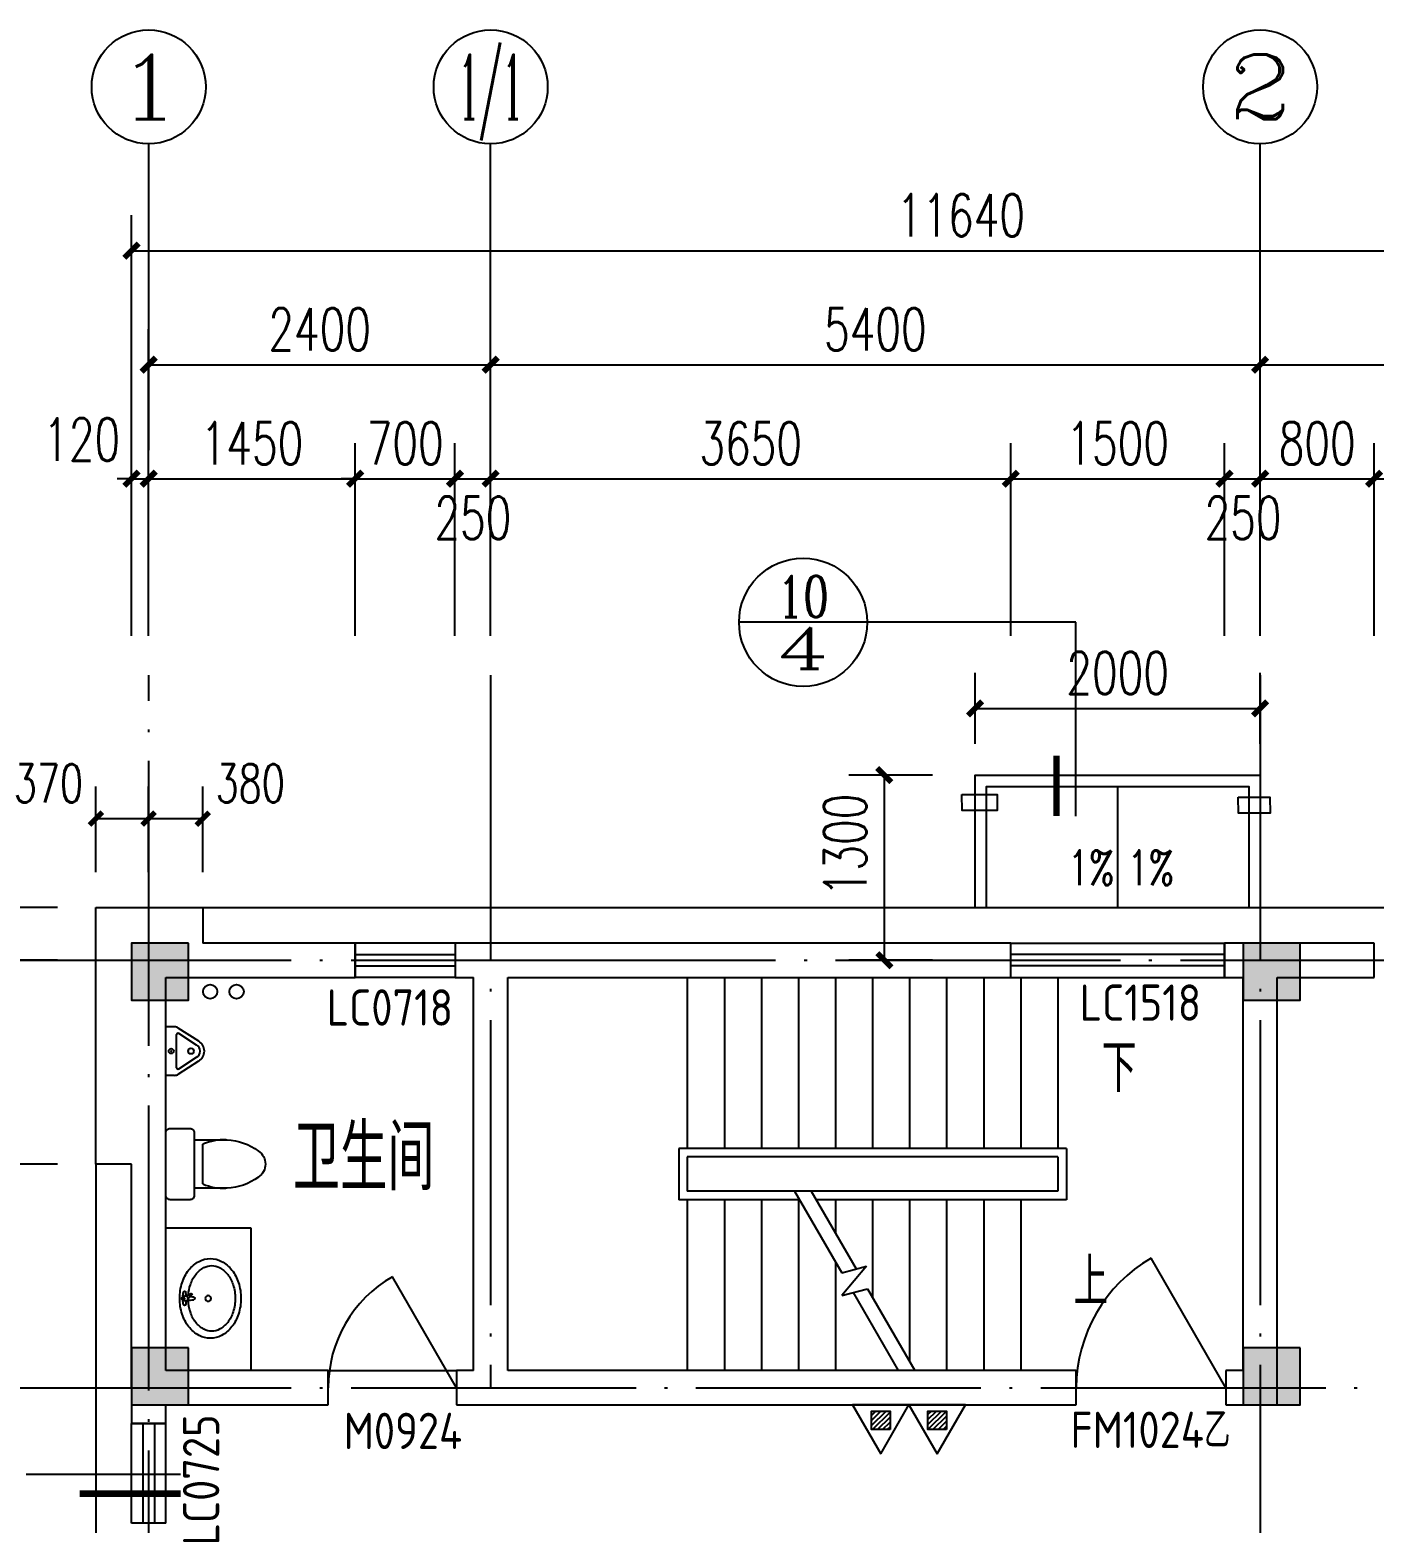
# Model space of a CAD drawing. Extents: x 79570 to 678837, y -1139230 to -612789.
# Drawn here: x 569266 to 578699, y -786145 to -775665 of the extents above; entities that cross this region are included whole.
import ezdxf
from ezdxf.enums import TextEntityAlignment as Align

# ---------------------------------------------------------------- set-up
doc = ezdxf.new("R2010")
doc.units = 0
doc.header["$LTSCALE"] = 1000
doc.header["$MEASUREMENT"] = 0
doc.linetypes.add('DOTE', pattern=[2.42, 2, -0.2, 0.02, -0.2])
for name, color, linetype in [('4', 4, 'Continuous'), ('A-平-楼梯.........FLOR-STAIR', 133, 'Continuous'), ('A-平-洁具.........FLOR-FIXTRR', 59, 'Continuous'), ('A-注-尺寸标注......ANNO-DIMS', 90, 'Continuous'), ('A-注-尺寸标注.....ANNO-DIMS', 90, 'Continuous'), ('A-注-尺寸标注01...ANNO-DIMS-01', 95, 'Continuous'), ('A-注-房间名称.....ANNO-ROOM', 161, 'Continuous'), ('A-注-符号注释.....ANNO-IDEN', 201, 'Continuous'), ('A-注-门窗编号.....ANNO-DOWD', 81, 'Continuous'), ('A-立-线.18........ELEV-L.18', 153, 'Continuous'), ('A-通-墙............COMM-WALL', 50, 'Continuous'), ('A-通-结构剖线.....COMM-STRU-SECT', 20, 'Continuous'), ('A-通-轴线..........COMM-GRID', 27, 'DOTE'), ('A-通-门窗剖线......COMM-DRWD-SECT', 150, 'Continuous'), ('AXIS_TEXT', 7, 'Continuous'), ('DIM_SYMB', 3, 'Continuous'), ('PUB_DIM', 3, 'Continuous'), ('PUB_TEXT', 7, 'Continuous'), ('水-EQUIP_灭火器', 7, 'Continuous'), ('水-VPIPE-污水', 2, 'Continuous'), ('水-VPIPE-给水', 3, 'Continuous'), ('结-柱-填充', 1, 'Continuous')]:
    doc.layers.add(name, color=color, linetype=linetype)
doc.styles.add('_TCH_AXIS', font='COMPLEX', dxfattribs={"bigfont": 'GBCBIG'})
doc.styles.add('_TCH_DIM', font='SIMPLEX', dxfattribs={"bigfont": 'GBCBIG'})
doc.styles.add('_TCH_DIM_T3', font='SIMPLEX', dxfattribs={"width": 0.705882, "bigfont": 'GBCBIG'})
doc.styles.add('_TCH_LABEL', font='COMPLEX', dxfattribs={"bigfont": 'GBCBIG'})
doc.styles.add('COMPLEX', font='COMPLEX')
doc.styles.get("Standard").update_dxf_attribs({"font": 'gbenor.shx', "bigfont": 'gbcbig.shx'})
doc.dimstyles.new('_TCH_ARCH&&100', dxfattribs={"dimtxt": 297.5, "dimasz": 100, "dimexe": 250, "dimexo": 300, "dimgap": 100, "dimtad": 1, "dimdec": 0, "dimzin": 0, "dimdsep": 46, "dimtxsty": '_TCH_DIM_T3', "dimblk": 'ARCHTICK', "dimcen": 0.09, "dimclrt": 7, "dimazin": 2, "dimtfac": 1, "dimtdec": 0, "dimtix": 1, "dimtmove": 2, "dimatfit": 3, "dimfxl": 1, "dimtolj": 1, "dimtzin": 0, "dimarcsym": 0})
doc.dimstyles.new('_TCH_ARCH&&90', dxfattribs={"dimtxt": 267.75, "dimasz": 90, "dimexe": 225, "dimexo": 270, "dimgap": 90, "dimtad": 1, "dimdec": 0, "dimzin": 0, "dimdsep": 46, "dimtxsty": '_TCH_DIM_T3', "dimblk": 'ARCHTICK', "dimcen": 0.09, "dimclrt": 7, "dimazin": 2, "dimtfac": 1, "dimtdec": 0, "dimtix": 1, "dimtmove": 2, "dimatfit": 3, "dimfxl": 1, "dimtolj": 1, "dimtzin": 0, "dimarcsym": 0})

# ---------------------------------------------------------------- blocks, each defined once
blk = doc.blocks.new('$lvtry$00000219')
for p, q in [((-170, 0, 0), (170, 0, 0)), ((-170, -61, 0), (-170, 0, 0)), ((170, -61, 0), (170, 0, 0)), ((-162, -88, 0), (-69, -231, 0)), ((-124, -91, 0), (-43, -216, 0)), ((-116, -76, 0), (116, -76, 0)), ((43, -216, 0), (124, -91, 0)), ((69, -231, 0), (162, -88, 0))]:
    blk.add_line(p, q)
for centre, radius in [((0, -38, 0), 17.7), ((0, -177, 0), 20)]:
    blk.add_circle(centre, radius)
for centre, radius, start, end in [((-120, -61, 0), 50, 180, 213.0863), ((-116, -86, 0), 10, 90, 213.0863), ((116, -86, 0), 10, 326.9137, 90), ((120, -61, 0), 50, 326.9137, 0), ((0, -191, 0), 80, 210, 330), ((0, -191, 0), 50, 210, 330)]:
    blk.add_arc(centre, radius, start, end)
blk.add_point((0, -38, 0))
blk = doc.blocks.new('$lvtry$00000193')
for p, q in [((-17, -43, 0), (-17, -33, 0)), ((17, -43, 0), (17, -33, 0))]:
    blk.add_line(p, q)
at = {"elevation": 0}
blk.add_lwpolyline([(280, -215, 0.12431), (260, -136, 0.105707), (198, -63, 0.086941), (110, -17, 0.077137), (0, 0, 0.077137), (-110, -17, 0.086941), (-198, -63, 0.105707), (-260, -136, 0.12431), (-280, -215, 0.12431), (-260, -294, 0.105707), (-198, -367, 0.086941), (-110, -413, 0.077137), (0, -430, 0.077137), (110, -413, 0.086941), (198, -367, 0.105707), (260, -294, 0.12431)], format="xyb", close=True, dxfattribs=at)
blk.add_lwpolyline([(-25, -61, 0.056876), (-95, -75, 0.086941), (-168, -113, 0.105707), (-216, -170, 0.12431), (-230, -225, 0.12431), (-216, -280, 0.105707), (-168, -337, 0.086941), (-95, -375, 0.077137), (0, -390, 0.077137), (95, -375, 0.086941), (168, -337, 0.105707), (216, -280, 0.12431), (230, -225, 0.12431), (216, -170, 0.105707), (168, -113, 0.086941), (95, -75, 0.06676), (13, -60, 0.06676)], format="xyb", dxfattribs=at)
for centre, radius in [((0, -43, 0), 16.7), ((0, -200, 0), 20)]:
    blk.add_circle(centre, radius)
for centre, radius, start, end in [((-40, -34, 0), 10.1, 106.6096, 258.1648), ((-64, 234, 0), 259, 274.7069, 282.3732), ((-75, -213, 0), 173, 71.36, 79.1873), ((-29, -80, 0), 6.77, 155.344, 308.3224), ((-171, 19, 0), 166, 324.8411, 338.1337), ((-171, 19, 0), 170, 324.8411, 331.3523), ((-29, -80, 0), 3.37, 155.344, 308.3224), ((100, -194, 0), 170, 132.3141, 138.8253), ((100, -194, 0), 166, 125.5327, 138.8253), ((-12, -58, 0), 10.6, 201.8924, 261.774), ((0, -33, 0), 16.7, 0, 180), ((-381, -115, 0), 372, 2.3982, 6.7627), ((0, -96, 0), 9.9, 201.7837, 338.2163), ((64, 234, 0), 259, 257.6268, 265.2931), ((381, -115, 0), 372, 170.1008, 177.6018), ((75, -213, 0), 173, 100.8127, 110.4191), ((40, -34, 0), 10.1, 281.8352, 73.3904)]:
    blk.add_arc(centre, radius, start, end)
blk.add_point((0, -33, 0))
blk = doc.blocks.new('2ceng23')
at = {"layer": '结-柱-填充'}
h = blk.add_hatch(color=8, dxfattribs=at)
h.dxf.hatch_style = 1
h.paths.add_polyline_path([(557745, -702332), (557345, -702332), (557345, -702732), (557745, -702732)])
h = blk.add_hatch(color=8, dxfattribs=at)
h.dxf.hatch_style = 1
h.paths.add_polyline_path([(565545, -702332), (565145, -702332), (565145, -702732), (565545, -702732)])
h = blk.add_hatch(color=8, dxfattribs=at)
h.dxf.hatch_style = 1
h.paths.add_polyline_path([(557745, -705172), (557345, -705172), (557345, -705572), (557745, -705572)])
h = blk.add_hatch(color=8, dxfattribs=at)
h.dxf.hatch_style = 1
h.paths.add_polyline_path([(565545, -705172), (565145, -705172), (565145, -705572), (565545, -705572)])
at = {"layer": 'A-通-结构剖线.....COMM-STRU-SECT'}
for points in [[(557745, -702332), (557345, -702332), (557345, -702732), (557745, -702732)], [(565545, -702332), (565145, -702332), (565145, -702732), (565545, -702732)], [(557745, -705172), (557345, -705172), (557345, -705572), (557745, -705572)], [(565545, -705172), (565145, -705172), (565145, -705572), (565545, -705572)]]:
    blk.add_lwpolyline(points, close=True, dxfattribs=at)
blk = doc.blocks.new('$TwtSys$00000546')
h = blk.add_hatch()
h.set_pattern_fill('ANSI31', color=256, scale=200, style=0)
h.set_pattern_definition([(45, (-38543.802, -6670.83), (-17.67767, 17.67767), [])])
h.paths.add_polyline_path([(-65, 174), (65, 174), (65, 44), (-65, 44)])
for points in [[(0, 344), (-198, 0), (198, 0)], [(-65, 174), (65, 174), (65, 44), (-65, 44)]]:
    blk.add_lwpolyline(points, close=True)
blk = doc.blocks.new('3rt')
at = {"layer": '水-VPIPE-污水'}
blk.add_circle((570531, -782415), 50, dxfattribs=at)
at = {"layer": '水-VPIPE-给水'}
blk.add_circle((570716, -782415), 50, dxfattribs=at)
at = {"layer": '水-EQUIP_灭火器', "rotation": 180}
for p in [(575237, -785315), (575633, -785315)]:
    blk.add_blockref('$TwtSys$00000546', p, dxfattribs=at)
blk = doc.blocks.new('$TCHSYS$WIN2D')
for p, q in [((-0.5, 0.5), (0.5, 0.5)), ((-0.5, 0.5), (-0.5, -0.5)), ((0.5, 0.5), (0.5, -0.5)), ((0.5, 0.1667), (-0.5, 0.1667)), ((0.5, -0.1667), (-0.5, -0.1667)), ((-0.5, -0.5), (0.5, -0.5))]:
    blk.add_line(p, q)
blk = doc.blocks.new('$DorLib2D$00000228')
at = {"color": 0}
blk.add_line((0.5, 0), (0, 0.866), dxfattribs=at)
blk.add_arc((0.5, 0), 1, 120, 180, dxfattribs=at)
blk = doc.blocks.new('_ArchTick')
at = {"color": 0, "linetype": 'ByBlock', "const_width": 0.4}
blk.add_lwpolyline([(-0.5, -0.5), (0.5, 0.5)], dxfattribs=at)
blk = doc.blocks.new('*D2319')
at = {"layer": 'A-注-尺寸标注......ANNO-DIMS', "color": 0, "lineweight": -2, "transparency": 16777216}
for p, q in [((570099, -779919), (570099, -777765)), ((572499, -779919), (572499, -777765)), ((570099, -778015), (572499, -778015))]:
    blk.add_line(p, q, dxfattribs=at)
at = {"layer": 'Defpoints', "color": 0, "transparency": 16777216}
for p in [(572499, -778015), (570099, -780219), (572499, -780219)]:
    blk.add_point(p, dxfattribs=at)
at = {"layer": 'A-注-尺寸标注......ANNO-DIMS', "color": 0, "lineweight": -2, "transparency": 16777216, "xscale": 100, "yscale": 100, "zscale": 100, "rotation": 180}
blk.add_blockref('_ArchTick', (570099, -778015), dxfattribs=at)
at = {"layer": 'A-注-尺寸标注......ANNO-DIMS', "color": 0, "lineweight": -2, "transparency": 16777216, "xscale": 100, "yscale": 100, "zscale": 100}
blk.add_blockref('_ArchTick', (572499, -778015), dxfattribs=at)
at = {"layer": 'A-注-尺寸标注......ANNO-DIMS', "color": 7, "transparency": 16777216, "insert": (571299, -777766), "char_height": 297.5, "attachment_point": 5, "style": '_TCH_DIM_T3'}
blk.add_mtext('\\A1;2400', dxfattribs=at)
blk = doc.blocks.new('*D2320')
at = {"layer": 'A-注-尺寸标注......ANNO-DIMS', "color": 0, "lineweight": -2, "transparency": 16777216}
for p, q in [((572499, -779919), (572499, -777765)), ((577899, -779919), (577899, -777765)), ((572499, -778015), (577899, -778015))]:
    blk.add_line(p, q, dxfattribs=at)
at = {"layer": 'Defpoints', "color": 0, "transparency": 16777216}
for p in [(577899, -778015), (572499, -780219), (577899, -780219)]:
    blk.add_point(p, dxfattribs=at)
at = {"layer": 'A-注-尺寸标注......ANNO-DIMS', "color": 0, "lineweight": -2, "transparency": 16777216, "xscale": 100, "yscale": 100, "zscale": 100, "rotation": 180}
blk.add_blockref('_ArchTick', (572499, -778015), dxfattribs=at)
at = {"layer": 'A-注-尺寸标注......ANNO-DIMS', "color": 0, "lineweight": -2, "transparency": 16777216, "xscale": 100, "yscale": 100, "zscale": 100}
blk.add_blockref('_ArchTick', (577899, -778015), dxfattribs=at)
at = {"layer": 'A-注-尺寸标注......ANNO-DIMS', "color": 7, "transparency": 16777216, "insert": (575199, -777766), "char_height": 297.5, "attachment_point": 5, "style": '_TCH_DIM_T3'}
blk.add_mtext('\\A1;5400', dxfattribs=at)
blk = doc.blocks.new('*D2321')
at = {"layer": 'A-注-尺寸标注......ANNO-DIMS', "color": 0, "lineweight": -2, "transparency": 16777216}
for p, q in [((577899, -779919), (577899, -777765)), ((581499, -779919), (581499, -777765)), ((577899, -778015), (581499, -778015))]:
    blk.add_line(p, q, dxfattribs=at)
at = {"layer": 'Defpoints', "color": 0, "transparency": 16777216}
for p in [(581499, -778015), (577899, -780219), (581499, -780219)]:
    blk.add_point(p, dxfattribs=at)
at = {"layer": 'A-注-尺寸标注......ANNO-DIMS', "color": 0, "lineweight": -2, "transparency": 16777216, "xscale": 100, "yscale": 100, "zscale": 100, "rotation": 180}
blk.add_blockref('_ArchTick', (577899, -778015), dxfattribs=at)
at = {"layer": 'A-注-尺寸标注......ANNO-DIMS', "color": 0, "lineweight": -2, "transparency": 16777216, "xscale": 100, "yscale": 100, "zscale": 100}
blk.add_blockref('_ArchTick', (581499, -778015), dxfattribs=at)
at = {"layer": 'A-注-尺寸标注......ANNO-DIMS', "color": 7, "transparency": 16777216, "insert": (579699, -777766), "char_height": 297.5, "attachment_point": 5, "style": '_TCH_DIM_T3'}
blk.add_mtext('\\A1;3600', dxfattribs=at)
blk = doc.blocks.new('*D2322')
at = {"layer": 'A-注-尺寸标注......ANNO-DIMS', "color": 0, "lineweight": -2, "transparency": 16777216}
for p, q in [((569979, -779919), (569979, -776965)), ((581619, -779919), (581619, -776965)), ((569979, -777215), (581619, -777215))]:
    blk.add_line(p, q, dxfattribs=at)
at = {"layer": 'Defpoints', "color": 0, "transparency": 16777216}
for p in [(581619, -777215), (569979, -780219), (581619, -780219)]:
    blk.add_point(p, dxfattribs=at)
at = {"layer": 'A-注-尺寸标注......ANNO-DIMS', "color": 0, "lineweight": -2, "transparency": 16777216, "xscale": 100, "yscale": 100, "zscale": 100, "rotation": 180}
blk.add_blockref('_ArchTick', (569979, -777215), dxfattribs=at)
at = {"layer": 'A-注-尺寸标注......ANNO-DIMS', "color": 0, "lineweight": -2, "transparency": 16777216, "xscale": 100, "yscale": 100, "zscale": 100}
blk.add_blockref('_ArchTick', (581619, -777215), dxfattribs=at)
at = {"layer": 'A-注-尺寸标注......ANNO-DIMS', "color": 7, "transparency": 16777216, "insert": (575799, -776966), "char_height": 297.5, "attachment_point": 5, "style": '_TCH_DIM_T3'}
blk.add_mtext('\\A1;11640', dxfattribs=at)
blk = doc.blocks.new('*D2330')
at = {"layer": 'A-注-尺寸标注01...ANNO-DIMS-01', "color": 0, "lineweight": -2, "transparency": 16777216}
for p, q in [((578699, -779919), (578699, -778565)), ((580199, -779919), (580199, -778565)), ((578699, -778815), (580199, -778815))]:
    blk.add_line(p, q, dxfattribs=at)
at = {"layer": 'Defpoints', "color": 0, "transparency": 16777216}
for p in [(580199, -778815), (578699, -780219), (580199, -780219)]:
    blk.add_point(p, dxfattribs=at)
at = {"layer": 'A-注-尺寸标注01...ANNO-DIMS-01', "color": 0, "lineweight": -2, "transparency": 16777216, "xscale": 100, "yscale": 100, "zscale": 100, "rotation": 180}
blk.add_blockref('_ArchTick', (578699, -778815), dxfattribs=at)
at = {"layer": 'A-注-尺寸标注01...ANNO-DIMS-01', "color": 0, "lineweight": -2, "transparency": 16777216, "xscale": 100, "yscale": 100, "zscale": 100}
blk.add_blockref('_ArchTick', (580199, -778815), dxfattribs=at)
at = {"layer": 'A-注-尺寸标注01...ANNO-DIMS-01', "color": 7, "transparency": 16777216, "insert": (579449, -778566), "char_height": 297.5, "attachment_point": 5, "style": '_TCH_DIM_T3'}
blk.add_mtext('\\A1;1500', dxfattribs=at)
blk = doc.blocks.new('*D2331')
at = {"layer": 'A-注-尺寸标注01...ANNO-DIMS-01', "color": 0, "lineweight": -2, "transparency": 16777216}
for p, q in [((577899, -779919), (577899, -778565)), ((578699, -779919), (578699, -778565)), ((577899, -778815), (578699, -778815))]:
    blk.add_line(p, q, dxfattribs=at)
at = {"layer": 'Defpoints', "color": 0, "transparency": 16777216}
for p in [(578699, -778815), (577899, -780219), (578699, -780219)]:
    blk.add_point(p, dxfattribs=at)
at = {"layer": 'A-注-尺寸标注01...ANNO-DIMS-01', "color": 0, "lineweight": -2, "transparency": 16777216, "xscale": 100, "yscale": 100, "zscale": 100, "rotation": 180}
blk.add_blockref('_ArchTick', (577899, -778815), dxfattribs=at)
at = {"layer": 'A-注-尺寸标注01...ANNO-DIMS-01', "color": 0, "lineweight": -2, "transparency": 16777216, "xscale": 100, "yscale": 100, "zscale": 100}
blk.add_blockref('_ArchTick', (578699, -778815), dxfattribs=at)
at = {"layer": 'A-注-尺寸标注01...ANNO-DIMS-01', "color": 7, "transparency": 16777216, "insert": (578299, -778566), "char_height": 297.5, "attachment_point": 5, "style": '_TCH_DIM_T3'}
blk.add_mtext('\\A1;800', dxfattribs=at)
blk = doc.blocks.new('*D2332')
at = {"layer": 'A-注-尺寸标注01...ANNO-DIMS-01', "color": 0, "lineweight": -2, "transparency": 16777216}
for p, q in [((577649, -779919), (577649, -778565)), ((577899, -779919), (577899, -778565)), ((577649, -778815), (577899, -778815))]:
    blk.add_line(p, q, dxfattribs=at)
at = {"layer": 'Defpoints', "color": 0, "transparency": 16777216}
for p in [(577899, -778815), (577649, -780219), (577899, -780219)]:
    blk.add_point(p, dxfattribs=at)
at = {"layer": 'A-注-尺寸标注01...ANNO-DIMS-01', "color": 0, "lineweight": -2, "transparency": 16777216, "xscale": 100, "yscale": 100, "zscale": 100, "rotation": 180}
blk.add_blockref('_ArchTick', (577649, -778815), dxfattribs=at)
at = {"layer": 'A-注-尺寸标注01...ANNO-DIMS-01', "color": 0, "lineweight": -2, "transparency": 16777216, "xscale": 100, "yscale": 100, "zscale": 100}
blk.add_blockref('_ArchTick', (577899, -778815), dxfattribs=at)
at = {"layer": 'A-注-尺寸标注01...ANNO-DIMS-01', "color": 7, "transparency": 16777216, "insert": (577779, -779090), "char_height": 297.5, "attachment_point": 5, "style": '_TCH_DIM_T3'}
blk.add_mtext('\\A1;250', dxfattribs=at)
blk = doc.blocks.new('*D2333')
at = {"layer": 'A-注-尺寸标注01...ANNO-DIMS-01', "color": 0, "lineweight": -2, "transparency": 16777216}
for p, q in [((576149, -779919), (576149, -778565)), ((577649, -779919), (577649, -778565)), ((576149, -778815), (577649, -778815))]:
    blk.add_line(p, q, dxfattribs=at)
at = {"layer": 'Defpoints', "color": 0, "transparency": 16777216}
for p in [(577649, -778815), (576149, -780219), (577649, -780219)]:
    blk.add_point(p, dxfattribs=at)
at = {"layer": 'A-注-尺寸标注01...ANNO-DIMS-01', "color": 0, "lineweight": -2, "transparency": 16777216, "xscale": 100, "yscale": 100, "zscale": 100, "rotation": 180}
blk.add_blockref('_ArchTick', (576149, -778815), dxfattribs=at)
at = {"layer": 'A-注-尺寸标注01...ANNO-DIMS-01', "color": 0, "lineweight": -2, "transparency": 16777216, "xscale": 100, "yscale": 100, "zscale": 100}
blk.add_blockref('_ArchTick', (577649, -778815), dxfattribs=at)
at = {"layer": 'A-注-尺寸标注01...ANNO-DIMS-01', "color": 7, "transparency": 16777216, "insert": (576899, -778566), "char_height": 297.5, "attachment_point": 5, "style": '_TCH_DIM_T3'}
blk.add_mtext('\\A1;1500', dxfattribs=at)
blk = doc.blocks.new('*D2334')
at = {"layer": 'A-注-尺寸标注01...ANNO-DIMS-01', "color": 0, "lineweight": -2, "transparency": 16777216}
for p, q in [((572499, -779919), (572499, -778565)), ((576149, -779919), (576149, -778565)), ((572499, -778815), (576149, -778815))]:
    blk.add_line(p, q, dxfattribs=at)
at = {"layer": 'Defpoints', "color": 0, "transparency": 16777216}
for p in [(576149, -778815), (572499, -780219), (576149, -780219)]:
    blk.add_point(p, dxfattribs=at)
at = {"layer": 'A-注-尺寸标注01...ANNO-DIMS-01', "color": 0, "lineweight": -2, "transparency": 16777216, "xscale": 100, "yscale": 100, "zscale": 100, "rotation": 180}
blk.add_blockref('_ArchTick', (572499, -778815), dxfattribs=at)
at = {"layer": 'A-注-尺寸标注01...ANNO-DIMS-01', "color": 0, "lineweight": -2, "transparency": 16777216, "xscale": 100, "yscale": 100, "zscale": 100}
blk.add_blockref('_ArchTick', (576149, -778815), dxfattribs=at)
at = {"layer": 'A-注-尺寸标注01...ANNO-DIMS-01', "color": 7, "transparency": 16777216, "insert": (574324, -778566), "char_height": 297.5, "attachment_point": 5, "style": '_TCH_DIM_T3'}
blk.add_mtext('\\A1;3650', dxfattribs=at)
blk = doc.blocks.new('*D2335')
at = {"layer": 'A-注-尺寸标注01...ANNO-DIMS-01', "color": 0, "lineweight": -2, "transparency": 16777216}
for p, q in [((572249, -779919), (572249, -778565)), ((572499, -779919), (572499, -778565)), ((572249, -778815), (572499, -778815))]:
    blk.add_line(p, q, dxfattribs=at)
at = {"layer": 'Defpoints', "color": 0, "transparency": 16777216}
for p in [(572499, -778815), (572249, -780219), (572499, -780219)]:
    blk.add_point(p, dxfattribs=at)
at = {"layer": 'A-注-尺寸标注01...ANNO-DIMS-01', "color": 0, "lineweight": -2, "transparency": 16777216, "xscale": 100, "yscale": 100, "zscale": 100, "rotation": 180}
blk.add_blockref('_ArchTick', (572249, -778815), dxfattribs=at)
at = {"layer": 'A-注-尺寸标注01...ANNO-DIMS-01', "color": 0, "lineweight": -2, "transparency": 16777216, "xscale": 100, "yscale": 100, "zscale": 100}
blk.add_blockref('_ArchTick', (572499, -778815), dxfattribs=at)
at = {"layer": 'A-注-尺寸标注01...ANNO-DIMS-01', "color": 7, "transparency": 16777216, "insert": (572374, -779090), "char_height": 297.5, "attachment_point": 5, "style": '_TCH_DIM_T3'}
blk.add_mtext('\\A1;250', dxfattribs=at)
blk = doc.blocks.new('*D2336')
at = {"layer": 'A-注-尺寸标注01...ANNO-DIMS-01', "color": 0, "lineweight": -2, "transparency": 16777216}
for p, q in [((571549, -779919), (571549, -778565)), ((572249, -779919), (572249, -778565)), ((571549, -778815), (571449, -778815)), ((571549, -778815), (572249, -778815)), ((572249, -778815), (572349, -778815))]:
    blk.add_line(p, q, dxfattribs=at)
at = {"layer": 'Defpoints', "color": 0, "transparency": 16777216}
for p in [(572249, -778815), (571549, -780219), (572249, -780219)]:
    blk.add_point(p, dxfattribs=at)
at = {"layer": 'A-注-尺寸标注01...ANNO-DIMS-01', "color": 0, "lineweight": -2, "transparency": 16777216, "xscale": 100, "yscale": 100, "zscale": 100}
blk.add_blockref('_ArchTick', (571549, -778815), dxfattribs=at)
at = {"layer": 'A-注-尺寸标注01...ANNO-DIMS-01', "color": 0, "lineweight": -2, "transparency": 16777216, "xscale": 100, "yscale": 100, "zscale": 100, "rotation": 180}
blk.add_blockref('_ArchTick', (572249, -778815), dxfattribs=at)
at = {"layer": 'A-注-尺寸标注01...ANNO-DIMS-01', "color": 7, "transparency": 16777216, "insert": (571899, -778566), "char_height": 297.5, "attachment_point": 5, "style": '_TCH_DIM_T3'}
blk.add_mtext('\\A1;700', dxfattribs=at)
blk = doc.blocks.new('*D2337')
at = {"layer": 'A-注-尺寸标注01...ANNO-DIMS-01', "color": 0, "lineweight": -2, "transparency": 16777216}
for p, q in [((570099, -779919), (570099, -778565)), ((571549, -779919), (571549, -778565)), ((570099, -778815), (571549, -778815))]:
    blk.add_line(p, q, dxfattribs=at)
at = {"layer": 'Defpoints', "color": 0, "transparency": 16777216}
for p in [(571549, -778815), (570099, -780219), (571549, -780219)]:
    blk.add_point(p, dxfattribs=at)
at = {"layer": 'A-注-尺寸标注01...ANNO-DIMS-01', "color": 0, "lineweight": -2, "transparency": 16777216, "xscale": 100, "yscale": 100, "zscale": 100, "rotation": 180}
blk.add_blockref('_ArchTick', (570099, -778815), dxfattribs=at)
at = {"layer": 'A-注-尺寸标注01...ANNO-DIMS-01', "color": 0, "lineweight": -2, "transparency": 16777216, "xscale": 100, "yscale": 100, "zscale": 100}
blk.add_blockref('_ArchTick', (571549, -778815), dxfattribs=at)
at = {"layer": 'A-注-尺寸标注01...ANNO-DIMS-01', "color": 7, "transparency": 16777216, "insert": (570824, -778566), "char_height": 297.5, "attachment_point": 5, "style": '_TCH_DIM_T3'}
blk.add_mtext('\\A1;1450', dxfattribs=at)
blk = doc.blocks.new('*D2338')
at = {"layer": 'A-注-尺寸标注01...ANNO-DIMS-01', "color": 0, "lineweight": -2, "transparency": 16777216}
for p, q in [((569979, -779919), (569979, -778565)), ((570099, -779919), (570099, -778565)), ((569979, -778815), (569879, -778815)), ((569979, -778815), (570099, -778815)), ((570099, -778815), (570199, -778815))]:
    blk.add_line(p, q, dxfattribs=at)
at = {"layer": 'Defpoints', "color": 0, "transparency": 16777216}
for p in [(570099, -778815), (569979, -780219), (570099, -780219)]:
    blk.add_point(p, dxfattribs=at)
at = {"layer": 'A-注-尺寸标注01...ANNO-DIMS-01', "color": 0, "lineweight": -2, "transparency": 16777216, "xscale": 100, "yscale": 100, "zscale": 100}
blk.add_blockref('_ArchTick', (569979, -778815), dxfattribs=at)
at = {"layer": 'A-注-尺寸标注01...ANNO-DIMS-01', "color": 0, "lineweight": -2, "transparency": 16777216, "xscale": 100, "yscale": 100, "zscale": 100, "rotation": 180}
blk.add_blockref('_ArchTick', (570099, -778815), dxfattribs=at)
at = {"layer": 'A-注-尺寸标注01...ANNO-DIMS-01', "color": 7, "transparency": 16777216, "insert": (569629, -778540), "char_height": 297.5, "attachment_point": 5, "style": '_TCH_DIM_T3'}
blk.add_mtext('\\A1;120', dxfattribs=at)
blk = doc.blocks.new('_AXISO')
blk.add_circle((0, 0), 0.5)
at = {"layer": 'AXIS_TEXT', "style": 'COMPLEX', "width": 1.041667}
blk.add_attdef('A', text='', height=0.56, dxfattribs=at).set_placement((-0.25, -0.28), (0.25, -0.28), align=Align.FIT)
blk = doc.blocks.new('*D2384')
at = {"layer": 'A-注-尺寸标注01...ANNO-DIMS-01', "color": 0, "lineweight": -2, "transparency": 16777216}
for p, q in [((569459, -782195), (568855, -782195)), ((569080, -783625), (569080, -782195)), ((569459, -783625), (568855, -783625))]:
    blk.add_line(p, q, dxfattribs=at)
at = {"layer": 'Defpoints', "color": 0, "transparency": 16777216}
for p in [(569080, -782195), (569729, -782195), (569729, -783625)]:
    blk.add_point(p, dxfattribs=at)
at = {"layer": 'A-注-尺寸标注01...ANNO-DIMS-01', "color": 0, "lineweight": -2, "transparency": 16777216, "xscale": 90, "yscale": 90, "zscale": 90}
for p, rotation in [((569080, -782195), 90), ((569080, -783625), 270)]:
    blk.add_blockref('_ArchTick', p, dxfattribs=dict(at, rotation=rotation))
at = {"layer": 'A-注-尺寸标注01...ANNO-DIMS-01', "color": 7, "transparency": 16777216, "insert": (568856, -782910), "char_height": 267.8, "attachment_point": 5, "rotation": 90, "style": '_TCH_DIM_T3'}
blk.add_mtext('\\A1;1430', dxfattribs=at)
blk = doc.blocks.new('*D2385')
at = {"layer": 'A-注-尺寸标注01...ANNO-DIMS-01', "color": 0, "lineweight": -2, "transparency": 16777216}
for p, q in [((569459, -781825), (568855, -781825)), ((569080, -782195), (569080, -781825)), ((569459, -782195), (568855, -782195))]:
    blk.add_line(p, q, dxfattribs=at)
at = {"layer": 'Defpoints', "color": 0, "transparency": 16777216}
for p in [(569080, -781825), (569729, -781825), (569729, -782195)]:
    blk.add_point(p, dxfattribs=at)
at = {"layer": 'A-注-尺寸标注01...ANNO-DIMS-01', "color": 0, "lineweight": -2, "transparency": 16777216, "xscale": 90, "yscale": 90, "zscale": 90}
for p, rotation in [((569080, -781825), 90), ((569080, -782195), 270)]:
    blk.add_blockref('_ArchTick', p, dxfattribs=dict(at, rotation=rotation))
at = {"layer": 'A-注-尺寸标注01...ANNO-DIMS-01', "color": 7, "transparency": 16777216, "insert": (568628, -781886), "char_height": 267.8, "attachment_point": 5, "rotation": 90, "style": '_TCH_DIM_T3'}
blk.add_mtext('\\A1;370', dxfattribs=at)
blk = doc.blocks.new('*D2386')
at = {"layer": 'A-注-尺寸标注01...ANNO-DIMS-01', "color": 0, "lineweight": -2, "transparency": 16777216}
for p, q in [((569729, -781576), (569729, -780976)), ((570099, -781576), (570099, -780976)), ((569729, -781201), (570099, -781201))]:
    blk.add_line(p, q, dxfattribs=at)
at = {"layer": 'Defpoints', "color": 0, "transparency": 16777216}
for p in [(570099, -781201), (569729, -781846), (570099, -781846)]:
    blk.add_point(p, dxfattribs=at)
at = {"layer": 'A-注-尺寸标注01...ANNO-DIMS-01', "color": 0, "lineweight": -2, "transparency": 16777216, "xscale": 90, "yscale": 90, "zscale": 90, "rotation": 180}
blk.add_blockref('_ArchTick', (569729, -781201), dxfattribs=at)
at = {"layer": 'A-注-尺寸标注01...ANNO-DIMS-01', "color": 0, "lineweight": -2, "transparency": 16777216, "xscale": 90, "yscale": 90, "zscale": 90}
blk.add_blockref('_ArchTick', (570099, -781201), dxfattribs=at)
at = {"layer": 'A-注-尺寸标注01...ANNO-DIMS-01', "color": 7, "transparency": 16777216, "insert": (569396, -780953), "char_height": 267.8, "attachment_point": 5, "style": '_TCH_DIM_T3'}
blk.add_mtext('\\A1;370', dxfattribs=at)
blk = doc.blocks.new('*D2387')
at = {"layer": 'A-注-尺寸标注01...ANNO-DIMS-01', "color": 0, "lineweight": -2, "transparency": 16777216}
for p, q in [((570099, -781576), (570099, -780976)), ((570479, -781576), (570479, -780976)), ((570099, -781201), (570479, -781201))]:
    blk.add_line(p, q, dxfattribs=at)
at = {"layer": 'Defpoints', "color": 0, "transparency": 16777216}
for p in [(570479, -781201), (570099, -781846), (570479, -781846)]:
    blk.add_point(p, dxfattribs=at)
at = {"layer": 'A-注-尺寸标注01...ANNO-DIMS-01', "color": 0, "lineweight": -2, "transparency": 16777216, "xscale": 90, "yscale": 90, "zscale": 90, "rotation": 180}
blk.add_blockref('_ArchTick', (570099, -781201), dxfattribs=at)
at = {"layer": 'A-注-尺寸标注01...ANNO-DIMS-01', "color": 0, "lineweight": -2, "transparency": 16777216, "xscale": 90, "yscale": 90, "zscale": 90}
blk.add_blockref('_ArchTick', (570479, -781201), dxfattribs=at)
at = {"layer": 'A-注-尺寸标注01...ANNO-DIMS-01', "color": 7, "transparency": 16777216, "insert": (570812, -780953), "char_height": 267.8, "attachment_point": 5, "style": '_TCH_DIM_T3'}
blk.add_mtext('\\A1;380', dxfattribs=at)
blk = doc.blocks.new('*D3330')
at = {"layer": 'Defpoints', "color": 0, "transparency": 16777216}
for p in [(575262, -780895), (575899, -780895), (575899, -782195)]:
    blk.add_point(p, dxfattribs=at)
at = {"layer": 'PUB_DIM', "color": 0, "lineweight": -2, "transparency": 16777216}
for p, q in [((575599, -780895), (575012, -780895)), ((575262, -782195), (575262, -780895)), ((575599, -782195), (575012, -782195))]:
    blk.add_line(p, q, dxfattribs=at)
at = {"layer": 'PUB_DIM', "color": 0, "lineweight": -2, "transparency": 16777216, "xscale": 100, "yscale": 100, "zscale": 100}
for p, rotation in [((575262, -780895), 90), ((575262, -782195), 270)]:
    blk.add_blockref('_ArchTick', p, dxfattribs=dict(at, rotation=rotation))
at = {"layer": 'PUB_DIM', "color": 7, "transparency": 16777216, "insert": (574987, -781386), "char_height": 297.5, "attachment_point": 5, "rotation": 90, "style": '_TCH_DIM_T3'}
blk.add_mtext('\\A1;1300', dxfattribs=at)
blk = doc.blocks.new('*D3331')
at = {"layer": 'Defpoints', "color": 0, "transparency": 16777216}
for p in [(577899, -780427), (575899, -780976), (577899, -780976)]:
    blk.add_point(p, dxfattribs=at)
at = {"layer": 'PUB_DIM', "color": 0, "lineweight": -2, "transparency": 16777216}
for p, q in [((575899, -780676), (575899, -780177)), ((577899, -780676), (577899, -780177)), ((575899, -780427), (577899, -780427))]:
    blk.add_line(p, q, dxfattribs=at)
at = {"layer": 'PUB_DIM', "color": 0, "lineweight": -2, "transparency": 16777216, "xscale": 100, "yscale": 100, "zscale": 100, "rotation": 180}
blk.add_blockref('_ArchTick', (575899, -780427), dxfattribs=at)
at = {"layer": 'PUB_DIM', "color": 0, "lineweight": -2, "transparency": 16777216, "xscale": 100, "yscale": 100, "zscale": 100}
blk.add_blockref('_ArchTick', (577899, -780427), dxfattribs=at)
at = {"layer": 'PUB_DIM', "color": 7, "transparency": 16777216, "insert": (576899, -780178), "char_height": 297.5, "attachment_point": 5, "style": '_TCH_DIM_T3'}
blk.add_mtext('\\A1;2000', dxfattribs=at)

msp = doc.modelspace()

# ---------------------------------------------------------------- linework, layer by layer
at = {"layer": '4'}
for points in [[(575806.7, -781030.5), (576053.3, -781030.5), (576054.5, -781144.1), (575808, -781144.1)], [(577745.3, -781049.1), (577967.9, -781049.1), (577969.2, -781162.6), (577746.5, -781162.6)]]:
    msp.add_lwpolyline(points, close=True, dxfattribs=at)
at = {"layer": 'A-平-楼梯.........FLOR-STAIR'}
for p, q in [((573879.3, -782315), (573879.3, -783515)), ((574139.3, -782315), (574139.3, -783515)), ((574399.3, -782315), (574399.3, -783515)), ((574659.3, -782315), (574659.3, -783515)), ((574919.3, -782315), (574919.3, -783515)), ((575179.3, -782315), (575179.3, -783515)), ((575439.3, -782315), (575439.3, -783515)), ((575699.3, -782315), (575699.3, -783515)), ((575959.3, -782315), (575959.3, -783515)), ((576219.3, -782315), (576219.3, -783515)), ((576479.3, -782315), (576479.3, -783515)), ((573819.3, -783515), (573819.3, -783875)), ((576539.3, -783515), (573819.3, -783515)), ((576479.3, -783575), (573879.3, -783575)), ((573879.3, -783575), (573879.3, -783815)), ((576479.3, -783575), (576479.3, -783815)), ((576539.3, -783515), (576539.3, -783875)), ((574667.1, -783875), (573819.3, -783875)), ((576479.3, -783815), (573879.3, -783815)), ((573879.3, -783875), (573879.3, -785075)), ((574139.3, -783875), (574139.3, -785075)), ((574399.3, -783875), (574399.3, -785075)), ((574632.5, -783815), (574963.4, -784388.2)), ((574659.3, -783861.5), (574659.3, -785075)), ((574748, -783815), (575063.4, -784361.4)), ((576539.3, -783875), (574782.6, -783875)), ((574919.3, -783875), (574919.3, -784111.8)), ((575179.3, -783875), (575179.3, -784562.2)), ((575439.3, -783875), (575439.3, -785012.5)), ((575699.3, -783875), (575699.3, -785075)), ((575959.3, -783875), (575959.3, -785075)), ((576219.3, -783875), (576219.3, -785075)), ((574919.3, -784311.8), (574919.3, -785075)), ((575135.8, -784342), (574962.9, -784548.1)), ((574963.4, -784388.2), (575135.8, -784342)), ((574962.9, -784548.1), (575143.3, -784499.7)), ((575143.3, -784499.7), (575475.4, -785075)), ((575043.3, -784526.5), (575359.9, -785075))]:
    msp.add_line(p, q, dxfattribs=at)
at = {"layer": 'A-平-洁具.........FLOR-FIXTRR'}
for p, q in [((570419.3, -783455.3), (570419.3, -783794.8)), ((570479.7, -783764.8), (570479.7, -783485.3)), ((570819.3, -784075), (570219.3, -784075)), ((570819.3, -785075), (570819.3, -784075))]:
    msp.add_line(p, q, dxfattribs=at)
msp.add_lwpolyline([(570869.4, -783533.4, -0.5378722), (570869.4, -783716.6, -0.1499469), (570649.7, -783794.8), (570419.3, -783794.8), (570419.3, -783845, -0.4142136), (570389.3, -783875), (570249.3, -783875, -0.4142136), (570219.3, -783845), (570219.3, -783405, -0.4142136), (570249.3, -783375), (570389.3, -783375, -0.4142136), (570419.3, -783405), (570419.3, -783455.3), (570649.7, -783455.3, -0.1499469)], format="xyb", close=True, dxfattribs=at)
for centre, start, end in [((570632.1, -783852.4), 88.52747, 112.54952), ((570632.1, -783397.7), 247.45048, 271.36607)]:
    msp.add_arc(centre, 397.5, start, end, dxfattribs=at)
at = {"layer": 'A-注-尺寸标注.....ANNO-DIMS'}
for p, q in [((570099.3, -778614.5), (570099.3, -776465.2)), ((572499.3, -778614.5), (572499.3, -776465.2)), ((577899.3, -778614.5), (577899.3, -776465.2))]:
    msp.add_line(p, q, dxfattribs=at)
at = {"layer": 'A-注-符号注释.....ANNO-IDEN'}
for p, q in [((575142.1, -779823.1), (574242.1, -779823.1)), ((576605.1, -779823.1), (575142.1, -779823.1)), ((576605.1, -781182.9), (576605.1, -779823.1)), ((570323.7, -785803.1), (569239.6, -785803.1))]:
    msp.add_line(p, q, dxfattribs=at)
at = {"layer": 'A-注-符号注释.....ANNO-IDEN', "const_width": 45}
for points in [[(576470.1, -781182.9), (576470.1, -780760)], [(570323.7, -785938.1), (569614.4, -785938.1)]]:
    msp.add_lwpolyline(points, dxfattribs=at)
at = {"layer": 'A-注-符号注释.....ANNO-IDEN'}
msp.add_circle((574692.1, -779823.1), 450, dxfattribs=at)
at = {"layer": 'A-立-线.18........ELEV-L.18'}
for p, q in [((576899.3, -780975), (576899.3, -781825)), ((570479.3, -781825), (580199.3, -781825)), ((569729.3, -783625), (569729.3, -792315))]:
    msp.add_line(p, q, dxfattribs=at)
for points in [[(575899.3, -781825), (575899.3, -780895), (577899.3, -780895), (577899.3, -781825)], [(575979.3, -781825), (575979.3, -780975), (577819.3, -780975), (577819.3, -781825)]]:
    msp.add_lwpolyline(points, dxfattribs=at)
at = {"layer": 'A-通-墙............COMM-WALL'}
for p, q in [((569729.3, -781825), (570479.3, -781825)), ((569729.3, -783625), (569729.3, -781825)), ((570479.3, -781825), (570479.3, -782075)), ((571549.3, -782075), (570479.3, -782075)), ((571549.3, -782315), (571549.3, -782075)), ((572499.3, -782075), (572249.3, -782075)), ((572249.3, -782075), (572249.3, -782315)), ((576149.3, -782075), (572499.3, -782075)), ((576149.3, -782315), (576149.3, -782075)), ((577899.3, -782075), (577649.3, -782075)), ((577649.3, -782075), (577649.3, -782315)), ((578699.3, -782075), (577899.3, -782075)), ((578699.3, -782315), (578699.3, -782075)), ((570219.3, -782315), (570479.3, -782315)), ((570219.3, -783625), (570219.3, -782315)), ((570479.3, -782315), (571549.3, -782315)), ((572249.3, -782315), (572379.3, -782315)), ((572379.3, -785075), (572379.3, -782315)), ((572619.3, -785075), (572619.3, -782315)), ((572619.3, -782315), (576149.3, -782315)), ((577649.3, -782315), (577779.3, -782315)), ((577779.3, -785075), (577779.3, -782315)), ((578019.3, -785315), (578019.3, -782315)), ((578019.3, -782315), (578699.3, -782315)), ((569979.3, -783625), (569729.3, -783625)), ((569979.3, -785195), (569979.3, -783625)), ((570219.3, -785075), (570219.3, -783625)), ((571359.3, -785075), (570219.3, -785075)), ((571359.3, -785315), (571359.3, -785075)), ((572379.3, -785075), (572259.3, -785075)), ((572259.3, -785075), (572259.3, -785315)), ((576609.3, -785075), (572619.3, -785075)), ((576609.3, -785315), (576609.3, -785075)), ((577779.3, -785075), (577659.3, -785075)), ((577659.3, -785075), (577659.3, -785315)), ((569979.3, -785195), (569979.3, -785445)), ((570219.3, -785445), (570219.3, -785315)), ((570219.3, -785315), (571359.3, -785315)), ((572259.3, -785315), (572499.3, -785315)), ((572499.3, -785315), (576609.3, -785315)), ((577659.3, -785315), (578019.3, -785315)), ((569979.3, -785445), (570219.3, -785445))]:
    msp.add_line(p, q, dxfattribs=at)
at = {"layer": 'A-通-轴线..........COMM-GRID'}
for p, q in [((570099.3, -794895), (570099.3, -780195)), ((572499.3, -780195), (572499.3, -785195)), ((577899.3, -780195), (577899.3, -794895)), ((569099.3, -782195), (572499.3, -782195)), ((572499.3, -782195), (582499.3, -782195)), ((569099.3, -785195), (582499.3, -785195))]:
    msp.add_line(p, q, dxfattribs=at)
at = {"layer": 'A-通-门窗剖线......COMM-DRWD-SECT'}
msp.add_line((571359.3, -785075), (572259.3, -785075), dxfattribs=at)
at = {"layer": 'DIM_SYMB'}
for points in [[(576479.7, -781496.1, 0, 0, 0), (576266.3, -781345.5, 72, 0, 0), (576045.7, -781189.7, 0, 0, 0)], [(577319, -781496.1, 0, 0, 0), (577532.4, -781345.5, 72, 0, 0), (577752.9, -781189.7, 0, 0, 0)], [(576683.3, -782945, 0, 0, 0), (573364.5, -782945, 0, 0, 0), (573364.5, -784445, 0, 0, 0), (574522.8, -784445, 80, 0, 0), (574822.8, -784445, 0, 0, 0)], [(576484.6, -784445, 0, 0, 0), (575479.3, -784445, 80, 0, 0), (575179.3, -784445, 0, 0, 0)]]:
    msp.add_lwpolyline(points, format="xyseb", dxfattribs=at)

# ---------------------------------------------------------------- block references
msp.add_blockref('3rt', (0, 0))
at = {"layer": '4'}
msp.add_blockref('2ceng23', (12634.5, -79742.7), dxfattribs=at)
at = {"layer": 'A-平-洁具.........FLOR-FIXTRR', "xscale": -1, "yscale": -1, "rotation": 270}
msp.add_blockref('$lvtry$00000219', (570219.3, -782832.6, 0), dxfattribs=at)
at = {"layer": 'A-平-洁具.........FLOR-FIXTRR', "yscale": -1, "rotation": 269.9999999999999}
msp.add_blockref('$lvtry$00000193', (570316.8, -784568, 0), dxfattribs=at)
at = {"layer": 'A-注-尺寸标注.....ANNO-DIMS'}
ref = msp.add_blockref('_AXISO', (570099.3, -776065.2), dxfattribs=dict(at, xscale=800, yscale=800, zscale=800))
ref.add_attrib('A', '1', dxfattribs={"layer": 'AXIS_TEXT', "height": 452.5, "style": '_TCH_AXIS', "width": 2.333333}).set_placement((569873, -776291.5), (570325.6, -776291.5), align=Align.FIT)
ref = msp.add_blockref('_AXISO', (572499.3, -776065.2), dxfattribs=dict(at, xscale=800, yscale=800, zscale=800))
ref.add_attrib('A', '1/1', dxfattribs={"layer": 'AXIS_TEXT', "height": 452.55, "style": '_TCH_AXIS', "width": 0.456522}).set_placement((572273, -776291.5), (572725.6, -776291.5), align=Align.FIT)
ref = msp.add_blockref('_AXISO', (577899.3, -776065.2), dxfattribs=dict(at, xscale=800, yscale=800, zscale=800))
ref.add_attrib('A', '2', dxfattribs={"layer": 'AXIS_TEXT', "height": 452.5, "style": '_TCH_AXIS', "width": 1.5}).set_placement((577673, -776291.5), (578125.6, -776291.5), align=Align.FIT)
at = {"layer": 'A-通-门窗剖线......COMM-DRWD-SECT', "zscale": 240}
for name, p, xscale, yscale, rotation in [('$TCHSYS$WIN2D', (571899.3, -782195), -700, 240, 359.9999999999603), ('$TCHSYS$WIN2D', (576899.3, -782195), 1500, -240, 359.9999999999965), ('$DorLib2D$00000228', (577134.3, -785195), 1050, 1050, 359.9999999999876), ('$DorLib2D$00000228', (571809.3, -785195), 900, 900, 4.168816632075324e-11), ('$TCHSYS$WIN2D', (570099.3, -785795), 700, -240, 90)]:
    msp.add_blockref(name, p, dxfattribs=dict(at, xscale=xscale, yscale=yscale, rotation=rotation))

# ---------------------------------------------------------------- texts
at = {"layer": 'A-注-房间名称.....ANNO-ROOM', "style": '_TCH_DIM'}
msp.add_text('卫生间', height=460.8, dxfattribs=at).set_placement((571110.3, -783810.5))
at = {"layer": 'A-注-门窗编号.....ANNO-DOWD'}
for s, p in [('LC0718', (571349, -782653.7)), ('LC1518', (576633, -782619.5)), ('M0924', (571467.6, -785625.2)), ('FM1024乙', (576568.6, -785617.6))]:
    msp.add_text(s, height=255, dxfattribs=at).set_placement(p)
msp.add_text('LC0725', height=255, rotation=90, dxfattribs=at).set_placement((570594.9, -786301.8))
at = {"layer": 'PUB_TEXT', "style": '_TCH_LABEL'}
for s, height, width, p, p2 in [('10', 289.79, 0.905172, (574511, -779786.9), (574873.2, -779786.9)), ('4', 289.8, 1.640625, (574511, -780149.2), (574873.2, -780149.2))]:
    msp.add_text(s, height=height, dxfattribs=dict(at, width=width)).set_placement(p, p2, align=Align.FIT)
at = {"layer": 'PUB_TEXT', "style": '_TCH_DIM', "width": 0.705882}
for p in [(576550.2, -781668.4), (576968.6, -781668.4)]:
    msp.add_text('1%', height=244.8, dxfattribs=at).set_placement(p)
at = {"layer": 'PUB_TEXT', "style": '_TCH_DIM'}
for s, p in [('下', (576788.3, -783120)), ('上', (576589.6, -784620))]:
    msp.add_text(s, height=337.6, dxfattribs=at).set_placement(p)

# ---------------------------------------------------------------- dimensions: what is measured, and where the dimension line sits
at = {"layer": 'A-注-尺寸标注......ANNO-DIMS'}
for p1, p2, distance, picture, middle in [((569979.3, -780218.6), (581619.3, -780218.6), 3003.4, '*D2322', (575799.3, -776966.5)), ((570099.3, -780218.6), (572499.3, -780218.6), 2203.4, '*D2319', (571299.3, -777766.5)), ((572499.3, -780218.6), (577899.3, -780218.6), 2203.4, '*D2320', (575199.3, -777766.5)), ((577899.3, -780218.6), (581499.3, -780218.6), 2203.4, '*D2321', (579699.3, -777766.5))]:
    dim = msp.add_aligned_dim(p1=p1, p2=p2, distance=distance, dimstyle='_TCH_ARCH&&100', dxfattribs=at)
    dim.commit()
    dim.dimension.update_dxf_attribs({"geometry": picture, "text_midpoint": middle})
at = {"layer": 'A-注-尺寸标注01...ANNO-DIMS-01'}
for base, p1, p2, angle, dimstyle, picture, middle in [((570099.3, -778815.2), (569979.3, -780218.6), (570099.3, -780218.6), 0, '_TCH_ARCH&&100', '*D2338', (569629.3, -778540.2)), ((572499.3, -778815.2), (572249.3, -780218.6), (572499.3, -780218.6), 0, '_TCH_ARCH&&100', '*D2335', (572374.3, -779090.2)), ((577899.3, -778815.2), (577649.3, -780218.6), (577899.3, -780218.6), 0, '_TCH_ARCH&&100', '*D2332', (577779.3, -779090.2)), ((570099.3, -781200.5), (569729.3, -781846.1), (570099.3, -781846.1), 0, '_TCH_ARCH&&90', '*D2386', (569396.3, -780953)), ((570479.3, -781200.5), (570099.3, -781846.1), (570479.3, -781846.1), 0, '_TCH_ARCH&&90', '*D2387', (570812.3, -780953)), ((569079.8, -781825), (569729.3, -782195), (569729.3, -781825), 90, '_TCH_ARCH&&90', '*D2385', (568628.4, -781885.6))]:
    dim = msp.add_linear_dim(base=base, p1=p1, p2=p2, angle=angle, dimstyle=dimstyle, dxfattribs=at)
    dim.commit()
    dim.dimension.update_dxf_attribs({"geometry": picture, "text_midpoint": middle, "dimtype": 161})
for p1, p2, distance, dimstyle, picture, middle in [((570099.3, -780218.6), (571549.3, -780218.6), 1403.4, '_TCH_ARCH&&100', '*D2337', (570824.3, -778566.5)), ((571549.3, -780218.6), (572249.3, -780218.6), 1403.4, '_TCH_ARCH&&100', '*D2336', (571899.3, -778566.5)), ((572499.3, -780218.6), (576149.3, -780218.6), 1403.4, '_TCH_ARCH&&100', '*D2334', (574324.3, -778566.5)), ((576149.3, -780218.6), (577649.3, -780218.6), 1403.4, '_TCH_ARCH&&100', '*D2333', (576899.3, -778566.5)), ((577899.3, -780218.6), (578699.3, -780218.6), 1403.4, '_TCH_ARCH&&100', '*D2331', (578299.3, -778566.5)), ((578699.3, -780218.6), (580199.3, -780218.6), 1403.4, '_TCH_ARCH&&100', '*D2330', (579449.3, -778566.5)), ((569729.3, -783625), (569729.3, -782195), 649.5, '_TCH_ARCH&&90', '*D2384', (568856, -782910))]:
    dim = msp.add_aligned_dim(p1=p1, p2=p2, distance=distance, dimstyle=dimstyle, dxfattribs=at)
    dim.commit()
    dim.dimension.update_dxf_attribs({"geometry": picture, "text_midpoint": middle})
at = {"layer": 'PUB_DIM'}
dim = msp.add_aligned_dim(p1=(575899.3, -780975.5), p2=(577899.3, -780975.5), distance=548.8, dimstyle='_TCH_ARCH&&100', dxfattribs=at)
dim.commit()
dim.dimension.update_dxf_attribs({"geometry": '*D3331', "text_midpoint": (576899.3, -780177.9)})
dim = msp.add_linear_dim(base=(575262.1, -780895), p1=(575899.3, -782195), p2=(575899.3, -780895), angle=90, dimstyle='_TCH_ARCH&&100', dxfattribs=at)
dim.commit()
dim.dimension.update_dxf_attribs({"geometry": '*D3330', "text_midpoint": (574987.1, -781386.1), "dimtype": 161})

doc.saveas('drawing.dxf')
